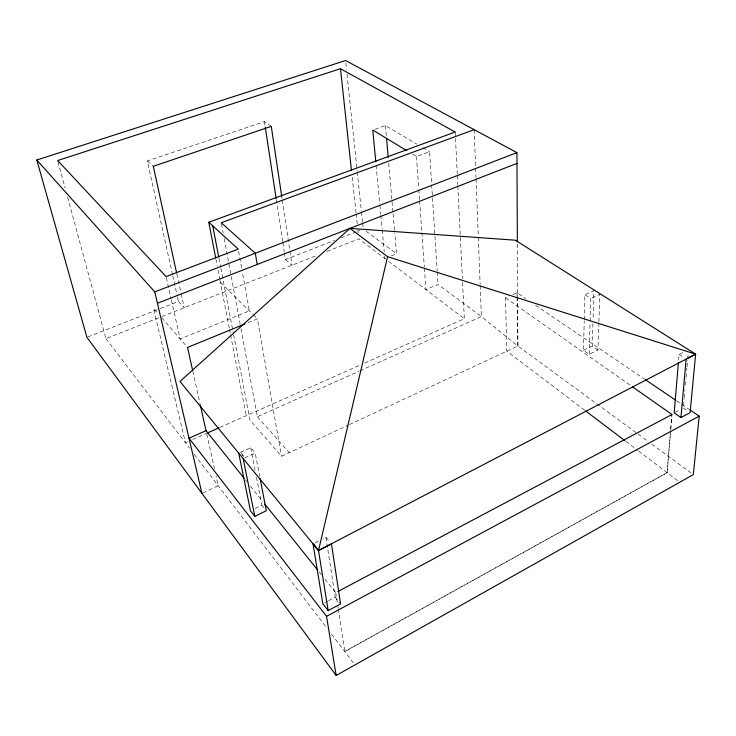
<?xml version="1.0" encoding="UTF-8"?>
<svg xmlns="http://www.w3.org/2000/svg" width="736" height="736" viewBox="0 0 736 736"><rect width="100%" height="100%" fill="white"/><g stroke="black" fill="none" stroke-linecap="round" stroke-linejoin="round"><path stroke-width="0.55" stroke-dasharray="3.68 2.76" d="M598.874 322.745L597.972 350.032L589.196 354.283L583.501 350.299L584.218 320.804M584.246 319.672L584.853 294.713L593.897 290.573L593.023 320.031M589.196 354.283L590.079 322.405M590.116 321.264L590.75 298.503L584.853 294.713M597.972 350.032L592.25 346.086L592.986 321.163M598.92 321.604L599.822 294.317L590.75 298.503M670.275 433.835L667.074 472.632L344.715 651.498M670.652 429.263L671.876 414.432M670.671 430.486L667.175 472.714L344.798 651.608L338.293 609.537M670.763 429.346L671.986 414.506M678.592 360.189L679.07 354.467L682.861 352.553M683.523 405.711L684.14 398.848M684.241 397.707L684.958 389.703M685.372 385.13L685.98 378.267M686.09 377.126L686.909 367.982M687.01 366.832L687.626 359.978M687.728 358.837L688.234 353.114M324.714 602.71L327.566 601.192M328.514 600.686L335.165 597.154L325.928 537.225L322.975 538.724M675.078 412.362L679.659 409.934M315.091 542.717L319.028 540.721M255.208 508.429L261.896 505.209L256.404 477.002M583.501 350.299L592.25 346.086M202.952 492.881L218.224 485.76L216.025 475.852M233.579 334.521L249.964 420.017L281.474 456.265L348.524 424.994M349.563 424.516L517.886 346.012L648.085 441.444M244.711 457.875L255.208 453.045L259.688 476.348M240.35 452.401L250.691 447.672L255.208 453.045M241.012 328.744L257.407 416.696L358.92 371.312M359.968 370.843L481.372 316.581L517.886 346.012L517.647 297.951M187.514 441.83L185.417 442.759L153.539 308.375L157.964 313.472M192.749 439.502L206.384 433.44M220.018 427.377L360.52 364.881M364.716 363.014L464.333 318.716L462.429 279.772M584.632 410.182L506.782 351.192L505.522 297.813L508.65 296.424M512.826 294.575L517.003 292.716L525.725 298.632M480.176 285.623L481.372 316.581L438.021 284.482L425.923 289.625L424.387 268.024M248.069 322.662L257.388 318.844L281.474 456.265M391.258 255.944L396.575 253.782L394.781 233.183M67.556 197.046L105.938 338.624L160.945 316.922M162.003 316.508L317.464 255.171M327.023 251.399L358.855 238.841L387.614 260.618M87.961 336.858L159.28 308.954M160.338 308.531L178.434 301.456L184.212 307.749L181.019 293.149M284.427 252.779L285.467 259.569L334.494 240.378M340.888 237.875L360.07 230.368M412.583 154.201L416.466 156.556L429.566 151.708L431.609 183.752M374.9 129.315L385.434 125.589L416.815 144.164M172.518 274.684L147.356 160.917L264.408 121.633L271.271 126.371M422.703 147.642L429.566 151.708M679.07 354.467L684.36 357.862M535.596 305.311L644.405 379.031M676.522 400.789L688.804 409.106M683.321 407.992L688.408 411.498M505.522 297.813L631.46 386.096M651.774 444.148L693.33 474.6M365.967 231.113L396.575 253.782M388.525 261.308L464.333 318.716M625.858 441.407L637.762 450.432M638.673 451.122L679.751 482.236M285.467 259.569L291.999 265.218L282.219 199.75M147.356 160.917L153.3 166.281M220.395 282.284L252.549 314.07M253.359 314.861L257.388 318.844M257.407 416.696L289.174 452.677M161.662 317.713L187.551 347.456M325.928 537.225L330.059 542.138M245.456 479.918L246.882 481.703M250.47 486.174L262.734 501.483M319.24 572.001L321.384 574.678M324.962 579.14L335.772 592.636M242.227 454.747L243.469 456.311M261.896 505.209L263.792 507.582M335.165 597.154L339.903 603.106M241.114 453.128L244.84 457.82M105.938 338.624L189.511 448.141M194.304 454.406L326.646 627.817M331.513 634.193L354.274 664.028M57.969 161.644L65.164 188.195M166.336 277.702L171.102 298.853M171.359 299.966L180.136 338.946L249.329 310.886L242.282 271.584M172.767 275.798L177.201 295.872M177.45 296.994L178.434 301.456M192.823 371.22L200.036 403.76M206.742 434.001L214.562 469.237M176.852 274.059L180.78 292.026M250.691 447.672L255.3 471.362M215.878 258.943L217.166 265.613M218.031 270.057L219.751 278.944M219.963 280.057L229.292 328.256M229.512 329.378L230.377 333.859M230.598 334.981L246.229 415.711M218.96 258.253L220.671 267.177M220.883 268.29L233.367 333.399M221.462 223.891L223.146 232.907M224.195 238.547L240.166 324.236M238.657 251.381L242.08 270.462M335.69 592.526L337.511 603.98M337.594 605.001L338.21 608.516M264.408 121.633L265.098 126.16M276.322 199.649L282.707 241.482M282.872 242.604L284.252 251.657M281.713 196.365L282.054 198.619M352.194 177.174L356.022 212.575M356.141 213.716L357.254 223.992M357.871 229.706L358.239 233.128M345.819 62.799L346.536 69.635M347.015 74.189L357.172 171.019M357.291 172.16L361.358 210.892M361.477 212.032L362.554 222.281M362.673 223.422L363.152 227.976M376.105 165.306L379.748 203.964M379.85 205.105L380.705 214.194M380.816 215.335L382.094 228.979M382.205 230.12L384.229 251.721M384.661 256.266L384.873 258.538M385.434 125.589L386.336 135.893M388.718 163.364L392.996 212.584M393.098 213.725L394.689 232.042M416.466 156.556L418.729 188.407M418.812 189.538L419.538 199.778M419.621 200.919L421.802 231.628M421.884 232.76L424.313 266.883M431.673 184.902L437.147 270.747M437.221 271.888L438.021 284.482M455.198 132.029L457.268 174.404M457.332 175.545L457.774 184.708M457.829 185.858L462.374 278.631M474.168 129.665L476.026 177.827M476.072 178.968L478.28 236.311M478.317 237.452L480.13 284.473M517.003 292.716L517.058 296.12M517.077 297.252L517.886 346.012M517.38 244.159L517.638 296.801"/><path stroke-width="1.1" d="M678.399 362.48L674.167 412.841L680.929 417.57L690.11 412.666L695.63 354.163L515.338 240.203L349.959 228.372L179.961 381.45L318.513 550.51L328.173 610.595L340.575 603.952L331.439 543.784M680.929 417.57L686.127 358.993L695.63 354.163L387.587 256.689L349.959 228.372M689.752 409.75L699.2 416.153L693.33 474.6L336.159 675.482L86.894 337.281L36.8 160.006L345.58 60.518L516.92 152.646L517.362 241.868M328.173 610.595L322.819 603.713L312.993 543.775L318.513 550.51L387.587 256.689M336.159 675.482L326.545 616.326L699.2 416.153M337.806 591.56L671.986 414.506L632.408 386.759M313.113 543.711L318.513 550.51L695.63 354.163M318.513 550.51L331.522 543.876M238.722 453.146L250.433 510.729L254.794 516.332L266.312 510.747L260.121 478.566M207.432 432.97L218.969 427.837M244.021 478.124L206.016 430.689L189.023 438.233L326.545 616.326M244.959 323.932L187.551 347.456L192.565 370.098M157.43 303.269L516.976 163.401M36.8 160.006L154.762 291.879L516.92 152.646M474.168 129.665L221.251 222.76L255.309 253.23L257.214 264.445M208.776 222.263L455.198 132.029L340.474 68.696L57.666 160.54L166.088 276.589L238.252 249.127L208.776 222.263L215.666 257.83M406.76 150.668L372.793 130.06L375.792 161.892M645.352 379.666L675.584 400.145M585.552 410.872L624.938 440.717M264.877 504.16L317.805 570.216M154.762 291.879L201.931 493.359M200.284 404.883L206.016 430.689M176.603 272.936L153.3 166.281L271.271 126.371L281.713 196.365M243.174 458.583L254.794 516.332M212.75 225.888L218.739 257.131M265.273 127.291L276.147 198.518M340.474 68.696L351.449 170.329M386.529 138.184L388.222 157.642"/></g></svg>
